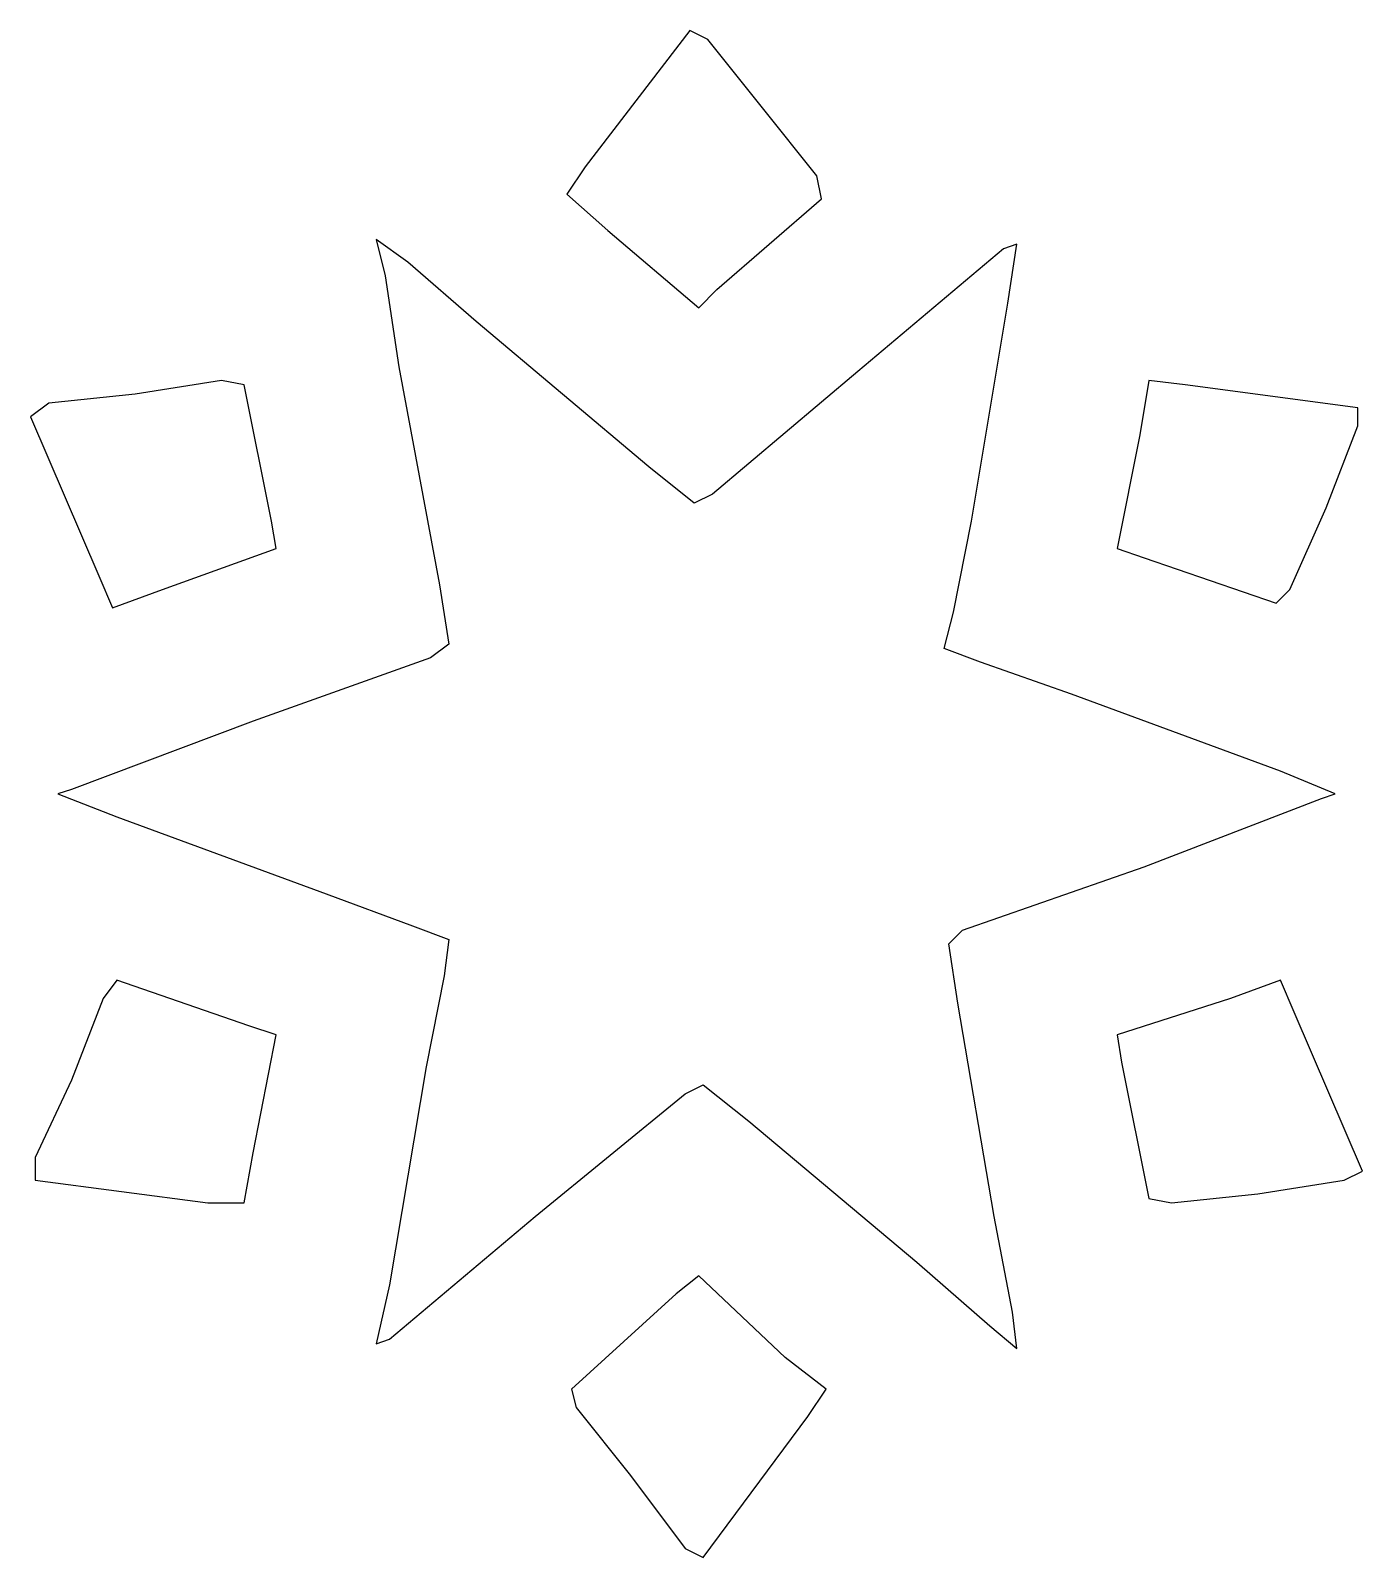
# Model space of a CAD drawing. Header units: centimetres. Extents: x -162 to 48, y -78 to 11.
# Drawn here: x -155.827 to -151.475, y -73.722 to -68.733 of the extents above; entities that cross this region are included whole.
import ezdxf

# ---------------------------------------------------------------- set-up
doc = ezdxf.new("R2010")
doc.units = ezdxf.units.CM
doc.header["$MEASUREMENT"] = 0
doc.layers.add('layer 1', color=7, linetype='Continuous')

msp = doc.modelspace()

# ---------------------------------------------------------------- linework, layer by layer
at = {"layer": 'layer 1', "color": 140}
for points, knots in [([(-154.01525, -69.17852), (-154.01525, -69.17852), (-154.01525, -69.17852), (-154.01525, -69.17852), (-154.01525, -69.17852), (-154.01525, -69.17852), (-153.67363, -68.73323), (-153.67363, -68.73323), (-153.67363, -68.73323), (-153.67363, -68.73323), (-153.61426, -68.76291), (-153.61426, -68.76291), (-153.61426, -68.76291), (-153.61426, -68.76291), (-153.43599, -68.98564), (-153.43599, -68.98564), (-153.43599, -68.98564), (-153.43599, -68.98564), (-153.25773, -69.20821), (-153.25773, -69.20821), (-153.25773, -69.20821), (-153.25773, -69.20821), (-153.24281, -69.2825), (-153.24281, -69.2825), (-153.24281, -69.2825), (-153.24281, -69.2825), (-153.58443, -69.57936), (-153.58443, -69.57936), (-153.58443, -69.57936), (-153.58443, -69.57936), (-153.64395, -69.63873), (-153.64395, -69.63873), (-153.64395, -69.63873), (-153.64395, -69.63873), (-153.94096, -69.38647), (-153.94096, -69.38647), (-153.94096, -69.38647), (-153.94096, -69.38647), (-154.07462, -69.26773), (-154.07462, -69.26773), (-154.07462, -69.26773), (-154.07462, -69.26773), (-154.01525, -69.17852), (-154.01525, -69.17852)], [0, 0, 0, 0, 0.0833333, 0.0833333, 0.0833333, 0.0833333, 0.1666667, 0.1666667, 0.1666667, 0.1666667, 0.25, 0.25, 0.25, 0.25, 0.3333333, 0.3333333, 0.3333333, 0.3333333, 0.4166667, 0.4166667, 0.4166667, 0.4166667, 0.5, 0.5, 0.5, 0.5, 0.5833333, 0.5833333, 0.5833333, 0.5833333, 0.6666667, 0.6666667, 0.6666667, 0.6666667, 0.75, 0.75, 0.75, 0.75, 0.8333333, 0.8333333, 0.8333333, 0.8333333, 1, 1, 1, 1]), ([(-152.79722, -71.91025), (-152.79722, -71.91025), (-152.79722, -71.91025), (-152.79722, -71.91025), (-152.79722, -71.91025), (-152.79722, -71.91025), (-152.67848, -72.6081), (-152.67848, -72.6081), (-152.67848, -72.6081), (-152.67848, -72.6081), (-152.61896, -72.91973), (-152.61896, -72.91973), (-152.61896, -72.91973), (-152.61896, -72.91973), (-152.60419, -73.03863), (-152.60419, -73.03863), (-152.60419, -73.03863), (-152.60419, -73.03863), (-152.69325, -72.96434), (-152.69325, -72.96434), (-152.69325, -72.96434), (-152.69325, -72.96434), (-152.93088, -72.75653), (-152.93088, -72.75653), (-152.93088, -72.75653), (-152.93088, -72.75653), (-153.48045, -72.29632), (-153.48045, -72.29632), (-153.48045, -72.29632), (-153.48045, -72.29632), (-153.62903, -72.17758), (-153.62903, -72.17758), (-153.62903, -72.17758), (-153.62903, -72.17758), (-153.6884, -72.20726), (-153.6884, -72.20726), (-153.6884, -72.20726), (-153.6884, -72.20726), (-154.17859, -72.6081), (-154.17859, -72.6081), (-154.17859, -72.6081), (-154.17859, -72.6081), (-154.65387, -73.00894), (-154.65387, -73.00894), (-154.65387, -73.00894), (-154.65387, -73.00894), (-154.69847, -73.02371), (-154.69847, -73.02371), (-154.69847, -73.02371), (-154.69847, -73.02371), (-154.65387, -72.83067), (-154.65387, -72.83067), (-154.65387, -72.83067), (-154.65387, -72.83067), (-154.53513, -72.1182), (-154.53513, -72.1182), (-154.53513, -72.1182), (-154.53513, -72.1182), (-154.47561, -71.82119), (-154.47561, -71.82119), (-154.47561, -71.82119), (-154.47561, -71.82119), (-154.46084, -71.70245), (-154.46084, -71.70245), (-154.46084, -71.70245), (-154.46084, -71.70245), (-154.57973, -71.65784), (-154.57973, -71.65784), (-154.57973, -71.65784), (-154.57973, -71.65784), (-154.86182, -71.55402), (-154.86182, -71.55402), (-154.86182, -71.55402), (-154.86182, -71.55402), (-155.54505, -71.30161), (-155.54505, -71.30161), (-155.54505, -71.30161), (-155.54505, -71.30161), (-155.73823, -71.22732), (-155.73823, -71.22732), (-155.73823, -71.22732), (-155.73823, -71.22732), (-155.69363, -71.21255), (-155.69363, -71.21255), (-155.69363, -71.21255), (-155.69363, -71.21255), (-155.09946, -70.98983), (-155.09946, -70.98983), (-155.09946, -70.98983), (-155.09946, -70.98983), (-154.52021, -70.78202), (-154.52021, -70.78202), (-154.52021, -70.78202), (-154.52021, -70.78202), (-154.46084, -70.73742), (-154.46084, -70.73742), (-154.46084, -70.73742), (-154.46084, -70.73742), (-154.49052, -70.54439), (-154.49052, -70.54439), (-154.49052, -70.54439), (-154.49052, -70.54439), (-154.62418, -69.83177), (-154.62418, -69.83177), (-154.62418, -69.83177), (-154.62418, -69.83177), (-154.66879, -69.53491), (-154.66879, -69.53491), (-154.66879, -69.53491), (-154.66879, -69.53491), (-154.69847, -69.41616), (-154.69847, -69.41616), (-154.69847, -69.41616), (-154.69847, -69.41616), (-154.5945, -69.4903), (-154.5945, -69.4903), (-154.5945, -69.4903), (-154.5945, -69.4903), (-154.37163, -69.68334), (-154.37163, -69.68334), (-154.37163, -69.68334), (-154.37163, -69.68334), (-153.80729, -70.15846), (-153.80729, -70.15846), (-153.80729, -70.15846), (-153.80729, -70.15846), (-153.65872, -70.27721), (-153.65872, -70.27721), (-153.65872, -70.27721), (-153.65872, -70.27721), (-153.59934, -70.24752), (-153.59934, -70.24752), (-153.59934, -70.24752), (-153.59934, -70.24752), (-153.12407, -69.84668), (-153.12407, -69.84668), (-153.12407, -69.84668), (-153.12407, -69.84668), (-152.64879, -69.44585), (-152.64879, -69.44585), (-152.64879, -69.44585), (-152.64879, -69.44585), (-152.60419, -69.43093), (-152.60419, -69.43093), (-152.60419, -69.43093), (-152.60419, -69.43093), (-152.63387, -69.62396), (-152.63387, -69.62396), (-152.63387, -69.62396), (-152.63387, -69.62396), (-152.75277, -70.33658), (-152.75277, -70.33658), (-152.75277, -70.33658), (-152.75277, -70.33658), (-152.81214, -70.63345), (-152.81214, -70.63345), (-152.81214, -70.63345), (-152.81214, -70.63345), (-152.84183, -70.75234), (-152.84183, -70.75234), (-152.84183, -70.75234), (-152.84183, -70.75234), (-152.72308, -70.79679), (-152.72308, -70.79679), (-152.72308, -70.79679), (-152.72308, -70.79679), (-152.42592, -70.90077), (-152.42592, -70.90077), (-152.42592, -70.90077), (-152.42592, -70.90077), (-151.7427, -71.15303), (-151.7427, -71.15303), (-151.7427, -71.15303), (-151.7427, -71.15303), (-151.56443, -71.22732), (-151.56443, -71.22732), (-151.56443, -71.22732), (-151.56443, -71.22732), (-151.60903, -71.24224), (-151.60903, -71.24224), (-151.60903, -71.24224), (-151.60903, -71.24224), (-152.18828, -71.46496), (-152.18828, -71.46496), (-152.18828, -71.46496), (-152.18828, -71.46496), (-152.78245, -71.67276), (-152.78245, -71.67276), (-152.78245, -71.67276), (-152.78245, -71.67276), (-152.82706, -71.71736), (-152.82706, -71.71736), (-152.82706, -71.71736), (-152.82706, -71.71736), (-152.79722, -71.91025), (-152.79722, -71.91025)], [0, 0, 0, 0, 0.02, 0.02, 0.02, 0.02, 0.04, 0.04, 0.04, 0.04, 0.06, 0.06, 0.06, 0.06, 0.08, 0.08, 0.08, 0.08, 0.1, 0.1, 0.1, 0.1, 0.12, 0.12, 0.12, 0.12, 0.14, 0.14, 0.14, 0.14, 0.16, 0.16, 0.16, 0.16, 0.18, 0.18, 0.18, 0.18, 0.2, 0.2, 0.2, 0.2, 0.22, 0.22, 0.22, 0.22, 0.24, 0.24, 0.24, 0.24, 0.26, 0.26, 0.26, 0.26, 0.28, 0.28, 0.28, 0.28, 0.3, 0.3, 0.3, 0.3, 0.32, 0.32, 0.32, 0.32, 0.34, 0.34, 0.34, 0.34, 0.36, 0.36, 0.36, 0.36, 0.38, 0.38, 0.38, 0.38, 0.4, 0.4, 0.4, 0.4, 0.42, 0.42, 0.42, 0.42, 0.44, 0.44, 0.44, 0.44, 0.46, 0.46, 0.46, 0.46, 0.48, 0.48, 0.48, 0.48, 0.5, 0.5, 0.5, 0.5, 0.52, 0.52, 0.52, 0.52, 0.54, 0.54, 0.54, 0.54, 0.56, 0.56, 0.56, 0.56, 0.58, 0.58, 0.58, 0.58, 0.6, 0.6, 0.6, 0.6, 0.62, 0.62, 0.62, 0.62, 0.64, 0.64, 0.64, 0.64, 0.66, 0.66, 0.66, 0.66, 0.68, 0.68, 0.68, 0.68, 0.7, 0.7, 0.7, 0.7, 0.72, 0.72, 0.72, 0.72, 0.74, 0.74, 0.74, 0.74, 0.76, 0.76, 0.76, 0.76, 0.78, 0.78, 0.78, 0.78, 0.8, 0.8, 0.8, 0.8, 0.82, 0.82, 0.82, 0.82, 0.84, 0.84, 0.84, 0.84, 0.86, 0.86, 0.86, 0.86, 0.88, 0.88, 0.88, 0.88, 0.9, 0.9, 0.9, 0.9, 0.92, 0.92, 0.92, 0.92, 0.94, 0.94, 0.94, 0.94, 0.96, 0.96, 0.96, 0.96, 1, 1, 1, 1]), ([(-155.76792, -69.95051), (-155.76792, -69.95051), (-155.76792, -69.95051), (-155.76792, -69.95051), (-155.76792, -69.95051), (-155.76792, -69.95051), (-155.48568, -69.92083), (-155.48568, -69.92083), (-155.48568, -69.92083), (-155.48568, -69.92083), (-155.20344, -69.87637), (-155.20344, -69.87637), (-155.20344, -69.87637), (-155.20344, -69.87637), (-155.12915, -69.89114), (-155.12915, -69.89114), (-155.12915, -69.89114), (-155.12915, -69.89114), (-155.04009, -70.33658), (-155.04009, -70.33658), (-155.04009, -70.33658), (-155.04009, -70.33658), (-155.02517, -70.42564), (-155.02517, -70.42564), (-155.02517, -70.42564), (-155.02517, -70.42564), (-155.39662, -70.5593), (-155.39662, -70.5593), (-155.39662, -70.5593), (-155.39662, -70.5593), (-155.55997, -70.61868), (-155.55997, -70.61868), (-155.55997, -70.61868), (-155.55997, -70.61868), (-155.60457, -70.5147), (-155.60457, -70.5147), (-155.60457, -70.5147), (-155.60457, -70.5147), (-155.82729, -69.99512), (-155.82729, -69.99512), (-155.82729, -69.99512), (-155.82729, -69.99512), (-155.76792, -69.95051), (-155.76792, -69.95051)], [0, 0, 0, 0, 0.0833333, 0.0833333, 0.0833333, 0.0833333, 0.1666667, 0.1666667, 0.1666667, 0.1666667, 0.25, 0.25, 0.25, 0.25, 0.3333333, 0.3333333, 0.3333333, 0.3333333, 0.4166667, 0.4166667, 0.4166667, 0.4166667, 0.5, 0.5, 0.5, 0.5, 0.5833333, 0.5833333, 0.5833333, 0.5833333, 0.6666667, 0.6666667, 0.6666667, 0.6666667, 0.75, 0.75, 0.75, 0.75, 0.8333333, 0.8333333, 0.8333333, 0.8333333, 1, 1, 1, 1]), ([(-152.2032, -70.05449), (-152.2032, -70.05449), (-152.2032, -70.05449), (-152.2032, -70.05449), (-152.2032, -70.05449), (-152.2032, -70.05449), (-152.17337, -69.87637), (-152.17337, -69.87637), (-152.17337, -69.87637), (-152.17337, -69.87637), (-152.05462, -69.89114), (-152.05462, -69.89114), (-152.05462, -69.89114), (-152.05462, -69.89114), (-151.49014, -69.96543), (-151.49014, -69.96543), (-151.49014, -69.96543), (-151.49014, -69.96543), (-151.49014, -70.0248), (-151.49014, -70.0248), (-151.49014, -70.0248), (-151.49014, -70.0248), (-151.59412, -70.29198), (-151.59412, -70.29198), (-151.59412, -70.29198), (-151.59412, -70.29198), (-151.71301, -70.5593), (-151.71301, -70.5593), (-151.71301, -70.5593), (-151.71301, -70.5593), (-151.75761, -70.60376), (-151.75761, -70.60376), (-151.75761, -70.60376), (-151.75761, -70.60376), (-152.18828, -70.45533), (-152.18828, -70.45533), (-152.18828, -70.45533), (-152.18828, -70.45533), (-152.27734, -70.42564), (-152.27734, -70.42564), (-152.27734, -70.42564), (-152.27734, -70.42564), (-152.2032, -70.05449), (-152.2032, -70.05449)], [0, 0, 0, 0, 0.0833333, 0.0833333, 0.0833333, 0.0833333, 0.1666667, 0.1666667, 0.1666667, 0.1666667, 0.25, 0.25, 0.25, 0.25, 0.3333333, 0.3333333, 0.3333333, 0.3333333, 0.4166667, 0.4166667, 0.4166667, 0.4166667, 0.5, 0.5, 0.5, 0.5, 0.5833333, 0.5833333, 0.5833333, 0.5833333, 0.6666667, 0.6666667, 0.6666667, 0.6666667, 0.75, 0.75, 0.75, 0.75, 0.8333333, 0.8333333, 0.8333333, 0.8333333, 1, 1, 1, 1]), ([(-155.09946, -72.40015), (-155.09946, -72.40015), (-155.09946, -72.40015), (-155.09946, -72.40015), (-155.09946, -72.40015), (-155.09946, -72.40015), (-155.12915, -72.5635), (-155.12915, -72.5635), (-155.12915, -72.5635), (-155.12915, -72.5635), (-155.24804, -72.5635), (-155.24804, -72.5635), (-155.24804, -72.5635), (-155.24804, -72.5635), (-155.81252, -72.48921), (-155.81252, -72.48921), (-155.81252, -72.48921), (-155.81252, -72.48921), (-155.81252, -72.41507), (-155.81252, -72.41507), (-155.81252, -72.41507), (-155.81252, -72.41507), (-155.69363, -72.16266), (-155.69363, -72.16266), (-155.69363, -72.16266), (-155.69363, -72.16266), (-155.58965, -71.89548), (-155.58965, -71.89548), (-155.58965, -71.89548), (-155.58965, -71.89548), (-155.54505, -71.83611), (-155.54505, -71.83611), (-155.54505, -71.83611), (-155.54505, -71.83611), (-155.11438, -71.98454), (-155.11438, -71.98454), (-155.11438, -71.98454), (-155.11438, -71.98454), (-155.02517, -72.01423), (-155.02517, -72.01423), (-155.02517, -72.01423), (-155.02517, -72.01423), (-155.09946, -72.40015), (-155.09946, -72.40015)], [0, 0, 0, 0, 0.0833333, 0.0833333, 0.0833333, 0.0833333, 0.1666667, 0.1666667, 0.1666667, 0.1666667, 0.25, 0.25, 0.25, 0.25, 0.3333333, 0.3333333, 0.3333333, 0.3333333, 0.4166667, 0.4166667, 0.4166667, 0.4166667, 0.5, 0.5, 0.5, 0.5, 0.5833333, 0.5833333, 0.5833333, 0.5833333, 0.6666667, 0.6666667, 0.6666667, 0.6666667, 0.75, 0.75, 0.75, 0.75, 0.8333333, 0.8333333, 0.8333333, 0.8333333, 1, 1, 1, 1]), ([(-151.53474, -72.48921), (-151.53474, -72.48921), (-151.53474, -72.48921), (-151.53474, -72.48921), (-151.53474, -72.48921), (-151.53474, -72.48921), (-151.81698, -72.53381), (-151.81698, -72.53381), (-151.81698, -72.53381), (-151.81698, -72.53381), (-152.09923, -72.5635), (-152.09923, -72.5635), (-152.09923, -72.5635), (-152.09923, -72.5635), (-152.17337, -72.54858), (-152.17337, -72.54858), (-152.17337, -72.54858), (-152.17337, -72.54858), (-152.26257, -72.10329), (-152.26257, -72.10329), (-152.26257, -72.10329), (-152.26257, -72.10329), (-152.27734, -72.01423), (-152.27734, -72.01423), (-152.27734, -72.01423), (-152.27734, -72.01423), (-151.90604, -71.89548), (-151.90604, -71.89548), (-151.90604, -71.89548), (-151.90604, -71.89548), (-151.7427, -71.83611), (-151.7427, -71.83611), (-151.7427, -71.83611), (-151.7427, -71.83611), (-151.69809, -71.93994), (-151.69809, -71.93994), (-151.69809, -71.93994), (-151.69809, -71.93994), (-151.47537, -72.45952), (-151.47537, -72.45952), (-151.47537, -72.45952), (-151.47537, -72.45952), (-151.53474, -72.48921), (-151.53474, -72.48921)], [0, 0, 0, 0, 0.0833333, 0.0833333, 0.0833333, 0.0833333, 0.1666667, 0.1666667, 0.1666667, 0.1666667, 0.25, 0.25, 0.25, 0.25, 0.3333333, 0.3333333, 0.3333333, 0.3333333, 0.4166667, 0.4166667, 0.4166667, 0.4166667, 0.5, 0.5, 0.5, 0.5, 0.5833333, 0.5833333, 0.5833333, 0.5833333, 0.6666667, 0.6666667, 0.6666667, 0.6666667, 0.75, 0.75, 0.75, 0.75, 0.8333333, 0.8333333, 0.8333333, 0.8333333, 1, 1, 1, 1]), ([(-153.28742, -73.26135), (-153.28742, -73.26135), (-153.28742, -73.26135), (-153.28742, -73.26135), (-153.28742, -73.26135), (-153.28742, -73.26135), (-153.62903, -73.72156), (-153.62903, -73.72156), (-153.62903, -73.72156), (-153.62903, -73.72156), (-153.6884, -73.69187), (-153.6884, -73.69187), (-153.6884, -73.69187), (-153.6884, -73.69187), (-153.86667, -73.45423), (-153.86667, -73.45423), (-153.86667, -73.45423), (-153.86667, -73.45423), (-154.04493, -73.23166), (-154.04493, -73.23166), (-154.04493, -73.23166), (-154.04493, -73.23166), (-154.05985, -73.17214), (-154.05985, -73.17214), (-154.05985, -73.17214), (-154.05985, -73.17214), (-153.71824, -72.86051), (-153.71824, -72.86051), (-153.71824, -72.86051), (-153.71824, -72.86051), (-153.64395, -72.80099), (-153.64395, -72.80099), (-153.64395, -72.80099), (-153.64395, -72.80099), (-153.36171, -73.06831), (-153.36171, -73.06831), (-153.36171, -73.06831), (-153.36171, -73.06831), (-153.22804, -73.17214), (-153.22804, -73.17214), (-153.22804, -73.17214), (-153.22804, -73.17214), (-153.28742, -73.26135), (-153.28742, -73.26135)], [0, 0, 0, 0, 0.0833333, 0.0833333, 0.0833333, 0.0833333, 0.1666667, 0.1666667, 0.1666667, 0.1666667, 0.25, 0.25, 0.25, 0.25, 0.3333333, 0.3333333, 0.3333333, 0.3333333, 0.4166667, 0.4166667, 0.4166667, 0.4166667, 0.5, 0.5, 0.5, 0.5, 0.5833333, 0.5833333, 0.5833333, 0.5833333, 0.6666667, 0.6666667, 0.6666667, 0.6666667, 0.75, 0.75, 0.75, 0.75, 0.8333333, 0.8333333, 0.8333333, 0.8333333, 1, 1, 1, 1])]:
    msp.add_open_spline(points, degree=3, knots=knots, dxfattribs=at)

doc.saveas('drawing.dxf')
